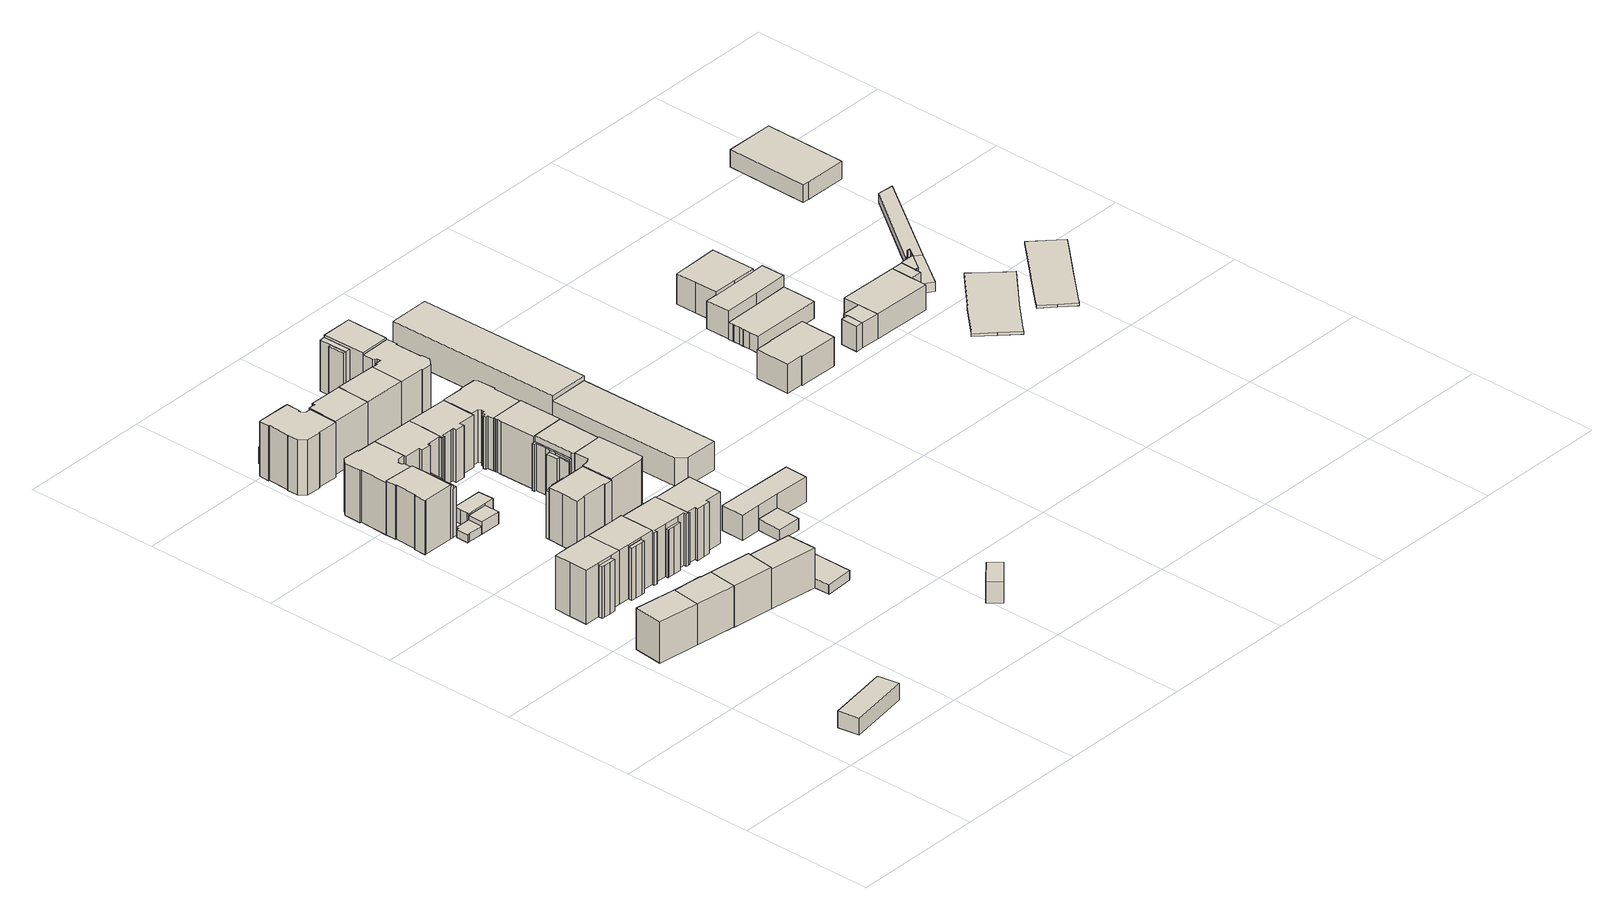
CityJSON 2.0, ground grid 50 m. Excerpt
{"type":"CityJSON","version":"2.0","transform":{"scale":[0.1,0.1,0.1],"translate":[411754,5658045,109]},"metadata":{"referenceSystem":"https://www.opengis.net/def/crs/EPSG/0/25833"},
"CityObjects":{
"building1":{"type":"Building","attributes":{"Dachtyp_tdc":"tdcFreeFormRoof","Gemeindeschluessel":14612000,"Dachneigung":18.75,"QualitaetDacherkennung":76,"Geometrietyp2DReferenz":"3000","measuredHeight":6.97,"function":"31001_2000","roofType":"5000"},"geometry":[{"type":"Solid","lod":"1","boundaries":[[[[0,1,2,3,4,5,6]],[[7,8,9,10,11,12,13]],[[6,8,7,0]],[[5,9,8,6]],[[4,10,9,5]],[[3,11,10,4]],[[2,12,11,3]],[[1,13,12,2]],[[0,7,13,1]]]]}]},
"building2":{"type":"Building","attributes":{"Dachtyp_tdc":"tdcGableRoof","Gemeindeschluessel":14612000,"Dachneigung":34.77,"QualitaetDacherkennung":62,"Geometrietyp2DReferenz":"3000","measuredHeight":17.57,"function":"31001_9998","roofType":"3100"},"geometry":[{"type":"Solid","lod":"1","boundaries":[[[[14,15,16,17]],[[18,19,20,21]],[[17,19,18,14]],[[16,20,19,17]],[[15,21,20,16]],[[14,18,21,15]]]]}]},
"building3":{"type":"Building","attributes":{"Gemeindeschluessel":14612000,"Geometrietyp2DReferenz":"3000","function":"31001_9998","roofType":"9999"},"children":["building3-1","building3-2"]},
"building3-1":{"type":"BuildingPart","attributes":{"Dachtyp_tdc":"tdcGableRoof","Dachneigung":32.14,"QualitaetDacherkennung":80,"Geometrietyp2DReferenz":"3000","measuredHeight":22.54,"roofType":"3100"},"parents":["building3"],"geometry":[{"type":"Solid","lod":"1","boundaries":[[[[22,23,24,25,26,27,28,29,30,31,32,33]],[[34,35,36,37,38,39,40,41,42,43,44,45]],[[33,35,34,22]],[[32,36,35,33]],[[31,37,36,32]],[[30,38,37,31]],[[29,39,38,30]],[[28,40,39,29]],[[27,41,40,28]],[[26,42,41,27]],[[25,43,42,26]],[[24,44,43,25]],[[23,45,44,24]],[[22,34,45,23]]]]}]},
"building3-2":{"type":"BuildingPart","attributes":{"Dachtyp_tdc":"tdcPolyFlatRoof","Dachneigung":23.23,"QualitaetDacherkennung":83,"Geometrietyp2DReferenz":"3000","measuredHeight":19.83,"roofType":"2100"},"parents":["building3"],"geometry":[{"type":"Solid","lod":"1","boundaries":[[[[46,47,48,49,50,51,52]],[[35,34,45,53,54,55,56]],[[52,34,35,46]],[[51,45,34,52]],[[50,53,45,51]],[[49,54,53,50]],[[48,55,54,49]],[[47,56,55,48]],[[46,35,56,47]]]]}]},
"building4":{"type":"Building","attributes":{"Dachtyp_tdc":"tdcFreeFormRoof","Gemeindeschluessel":14612000,"Dachneigung":32.15,"QualitaetDacherkennung":59,"Geometrietyp2DReferenz":"3000","measuredHeight":17.39,"function":"31001_9998","roofType":"5000"},"geometry":[{"type":"Solid","lod":"1","boundaries":[[[[57,58,59,60,61,62,63,64]],[[18,21,65,66,67,68,69,70]],[[64,21,18,57]],[[63,65,21,64]],[[62,66,65,63]],[[61,67,66,62]],[[60,68,67,61]],[[59,69,68,60]],[[58,70,69,59]],[[57,18,70,58]]]]}]},
"building5":{"type":"Building","attributes":{"Gemeindeschluessel":14612000,"Geometrietyp2DReferenz":"3000","function":"31001_9998","roofType":"9999"},"children":["building5-1","building5-2"]},
"building5-1":{"type":"BuildingPart","attributes":{"Dachtyp_tdc":"tdcPolyFlatRoof","Dachneigung":29.93,"QualitaetDacherkennung":80,"Geometrietyp2DReferenz":"3000","measuredHeight":20.04,"roofType":"2100"},"parents":["building5"],"geometry":[{"type":"Solid","lod":"1","boundaries":[[[[71,72,73,74,75,76]],[[77,78,79,80,81,82]],[[76,78,77,71]],[[75,79,78,76]],[[74,80,79,75]],[[73,81,80,74]],[[72,82,81,73]],[[71,77,82,72]]]]}]},
"building5-2":{"type":"BuildingPart","attributes":{"Dachtyp_tdc":"tdcGableRoof","Dachneigung":32.16,"QualitaetDacherkennung":82,"Geometrietyp2DReferenz":"3000","measuredHeight":22.58,"roofType":"3100"},"parents":["building5"],"geometry":[{"type":"Solid","lod":"1","boundaries":[[[[83,84,85,86,87,88,26,25,24,89,90]],[[77,91,92,93,94,95,96,97,98,99,78]],[[90,77,78,83]],[[89,91,77,90]],[[24,92,91,89]],[[25,93,92,24]],[[26,94,93,25]],[[88,95,94,26]],[[87,96,95,88]],[[86,97,96,87]],[[85,98,97,86]],[[84,99,98,85]],[[83,78,99,84]]]]}]},
"building6":{"type":"Building","attributes":{"Gemeindeschluessel":14612000,"Geometrietyp2DReferenz":"3000","function":"31001_9998","roofType":"9999"},"children":["building6-1","building6-2","building6-3"]},
"building6-1":{"type":"BuildingPart","attributes":{"Dachtyp_tdc":"tdcFreeFormRoof","Dachneigung":10.61,"QualitaetDacherkennung":37,"Geometrietyp2DReferenz":"3000","measuredHeight":19.38,"roofType":"5000"},"parents":["building6"],"geometry":[{"type":"Solid","lod":"1","boundaries":[[[[100,101,102,103,104,105,106,107,108,109,110,111,112,113,114]],[[115,116,117,118,119,120,121,122,123,124,125,126,127,128,129]],[[114,116,115,100]],[[113,117,116,114]],[[112,118,117,113]],[[111,119,118,112]],[[110,120,119,111]],[[109,121,120,110]],[[108,122,121,109]],[[107,123,122,108]],[[106,124,123,107]],[[105,125,124,106]],[[104,126,125,105]],[[103,127,126,104]],[[102,128,127,103]],[[101,129,128,102]],[[100,115,129,101]]]]}]},
"building6-2":{"type":"BuildingPart","attributes":{"Dachtyp_tdc":"tdcPolyFlatRoof","Dachneigung":0,"QualitaetDacherkennung":3,"Geometrietyp2DReferenz":"3000","measuredHeight":19.75,"roofType":"1000"},"parents":["building6"],"geometry":[{"type":"Solid","lod":"1","boundaries":[[[[130,131,132,133,134]],[[135,136,128,126,137]],[[134,136,135,130]],[[133,128,136,134]],[[132,126,128,133]],[[131,137,126,132]],[[130,135,137,131]]]]}]},
"building6-3":{"type":"BuildingPart","attributes":{"Dachtyp_tdc":"tdcPolyFlatRoof","Dachneigung":0,"QualitaetDacherkennung":77,"Geometrietyp2DReferenz":"3000","measuredHeight":20.46,"roofType":"1000"},"parents":["building6"],"geometry":[{"type":"Solid","lod":"1","boundaries":[[[[138,139,140,141,142,143,144,145,146,147,148]],[[135,137,149,150,151,152,153,154,155,156,157]],[[148,137,135,138]],[[147,149,137,148]],[[146,150,149,147]],[[145,151,150,146]],[[144,152,151,145]],[[143,153,152,144]],[[142,154,153,143]],[[141,155,154,142]],[[140,156,155,141]],[[139,157,156,140]],[[138,135,157,139]]]]}]},
"building7":{"type":"Building","attributes":{"Dachtyp_tdc":"tdcGableRoof","Gemeindeschluessel":14612000,"Dachneigung":32.83,"QualitaetDacherkennung":73,"Geometrietyp2DReferenz":"3000","measuredHeight":17.54,"function":"31001_9998","roofType":"3100"},"geometry":[{"type":"Solid","lod":"1","boundaries":[[[[59,58,158,159]],[[160,161,162,163]],[[159,161,160,59]],[[158,162,161,159]],[[58,163,162,158]],[[59,160,163,58]]]]}]},
"building8":{"type":"Building","attributes":{"Dachtyp_tdc":"tdcPolyFlatRoof","Gemeindeschluessel":14612000,"Dachneigung":0,"QualitaetDacherkennung":76,"Geometrietyp2DReferenz":"3000","measuredHeight":3,"function":"31001_9998","roofType":"1000"},"geometry":[{"type":"Solid","lod":"1","boundaries":[[[[164,165,166,167,168,169,170]],[[171,172,173,174,175,176,177]],[[170,172,171,164]],[[169,173,172,170]],[[168,174,173,169]],[[167,175,174,168]],[[166,176,175,167]],[[165,177,176,166]],[[164,171,177,165]]]]}]},
"building9":{"type":"Building","attributes":{"Dachtyp_tdc":"tdcFreeFormRoof","Gemeindeschluessel":14612000,"Dachneigung":10.46,"QualitaetDacherkennung":26,"Geometrietyp2DReferenz":"3000","measuredHeight":22.06,"function":"31001_9998","roofType":"5000"},"geometry":[{"type":"Solid","lod":"1","boundaries":[[[[178,179,180,181,182,183,184,185,186,187,188,189,190,191,192]],[[193,194,195,196,197,198,199,200,201,202,203,204,205,206,207]],[[192,194,193,178]],[[191,195,194,192]],[[190,196,195,191]],[[189,197,196,190]],[[188,198,197,189]],[[187,199,198,188]],[[186,200,199,187]],[[185,201,200,186]],[[184,202,201,185]],[[183,203,202,184]],[[182,204,203,183]],[[181,205,204,182]],[[180,206,205,181]],[[179,207,206,180]],[[178,193,207,179]]]]}]},
"building10":{"type":"Building","attributes":{"Dachtyp_tdc":"tdcPolyFlatRoof","Gemeindeschluessel":14612000,"Dachneigung":0,"QualitaetDacherkennung":61,"Geometrietyp2DReferenz":"3000","measuredHeight":4.59,"function":"31001_9998","roofType":"1000"},"geometry":[{"type":"Solid","lod":"1","boundaries":[[[[208,209,210,211]],[[176,175,212,213]],[[211,175,176,208]],[[210,212,175,211]],[[209,213,212,210]],[[208,176,213,209]]]]}]},
"building11":{"type":"Building","attributes":{"Gemeindeschluessel":14612000,"Geometrietyp2DReferenz":"3000","function":"31001_9998","roofType":"9999"},"children":["building11-1","building11-2"]},
"building11-1":{"type":"BuildingPart","attributes":{"Dachtyp_tdc":"tdcGableRoof","Dachneigung":31.26,"QualitaetDacherkennung":86,"Geometrietyp2DReferenz":"3000","measuredHeight":22.22,"roofType":"3100"},"parents":["building11"],"geometry":[{"type":"Solid","lod":"1","boundaries":[[[[214,215,216,217,218,219,220,221,222,223,224,225,226,227,228,229]],[[230,231,232,233,234,235,236,99,237,97,238,239,240,241,242,243]],[[229,231,230,214]],[[228,232,231,229]],[[227,233,232,228]],[[226,234,233,227]],[[225,235,234,226]],[[224,236,235,225]],[[223,99,236,224]],[[222,237,99,223]],[[221,97,237,222]],[[220,238,97,221]],[[219,239,238,220]],[[218,240,239,219]],[[217,241,240,218]],[[216,242,241,217]],[[215,243,242,216]],[[214,230,243,215]]]]}]},
"building11-2":{"type":"BuildingPart","attributes":{"Dachtyp_tdc":"tdcPolyFlatRoof","Dachneigung":27.86,"QualitaetDacherkennung":62,"Geometrietyp2DReferenz":"3000","measuredHeight":18.31,"roofType":"2100"},"parents":["building11"],"geometry":[{"type":"Solid","lod":"1","boundaries":[[[[244,245,246,247,248,249]],[[233,232,250,251,252,253]],[[249,232,233,244]],[[248,250,232,249]],[[247,251,250,248]],[[246,252,251,247]],[[245,253,252,246]],[[244,233,253,245]]]]}]},
"building12":{"type":"Building","attributes":{"Dachtyp_tdc":"tdcPolyFlatRoof","Gemeindeschluessel":14612000,"Dachneigung":0,"QualitaetDacherkennung":92,"Geometrietyp2DReferenz":"3000","measuredHeight":5.34,"function":"31001_9998","roofType":"1000"},"geometry":[{"type":"Solid","lod":"1","boundaries":[[[[254,255,256,257,258,259,260]],[[175,261,262,263,264,265,212]],[[260,261,175,254]],[[259,262,261,260]],[[258,263,262,259]],[[257,264,263,258]],[[256,265,264,257]],[[255,212,265,256]],[[254,175,212,255]]]]}]},
"building13":{"type":"Building","attributes":{"Dachtyp_tdc":"tdcFreeFormRoof","Gemeindeschluessel":14612000,"Dachneigung":34.23,"QualitaetDacherkennung":66,"Geometrietyp2DReferenz":"3000","measuredHeight":16.94,"function":"31001_9998","roofType":"5000"},"geometry":[{"type":"Solid","lod":"1","boundaries":[[[[266,267,268,269,270]],[[271,162,161,272,273]],[[270,162,271,266]],[[269,161,162,270]],[[268,272,161,269]],[[267,273,272,268]],[[266,271,273,267]]]]}]},
"building14":{"type":"Building","attributes":{"Dachtyp_tdc":"tdcFreeFormRoof","Gemeindeschluessel":14612000,"Dachneigung":10.12,"QualitaetDacherkennung":36,"Geometrietyp2DReferenz":"3000","measuredHeight":22.65,"function":"31001_9998","roofType":"5000"},"geometry":[{"type":"Solid","lod":"1","boundaries":[[[[274,275,276,277,278,279,280,281,282,283,284,285,286,287,288,289,290,291,292]],[[293,294,295,296,297,298,299,300,301,302,303,304,305,306,307,308,309,310,311]],[[292,294,293,274]],[[291,295,294,292]],[[290,296,295,291]],[[289,297,296,290]],[[288,298,297,289]],[[287,299,298,288]],[[286,300,299,287]],[[285,301,300,286]],[[284,302,301,285]],[[283,303,302,284]],[[282,304,303,283]],[[281,305,304,282]],[[280,306,305,281]],[[279,307,306,280]],[[278,308,307,279]],[[277,309,308,278]],[[276,310,309,277]],[[275,311,310,276]],[[274,293,311,275]]]]}]},
"building15":{"type":"Building","attributes":{"Gemeindeschluessel":14612000,"Geometrietyp2DReferenz":"3000","function":"31001_9998","roofType":"9999"},"children":["building15-1","building15-2"]},
"building15-1":{"type":"BuildingPart","attributes":{"Dachtyp_tdc":"tdcFreeFormRoof","Dachneigung":64.53,"QualitaetDacherkennung":33,"Geometrietyp2DReferenz":"3000","measuredHeight":19.11,"roofType":"5000"},"parents":["building15"],"geometry":[{"type":"Solid","lod":"1","boundaries":[[[[312,313,314,315,316,317]],[[318,319,320,321,322,323]],[[317,319,318,312]],[[316,320,319,317]],[[315,321,320,316]],[[314,322,321,315]],[[313,323,322,314]],[[312,318,323,313]]]]}]},
"building15-2":{"type":"BuildingPart","attributes":{"Dachtyp_tdc":"tdcGableRoof","Dachneigung":39.49,"QualitaetDacherkennung":74,"Geometrietyp2DReferenz":"3000","measuredHeight":22.4,"roofType":"3100"},"parents":["building15"],"geometry":[{"type":"Solid","lod":"1","boundaries":[[[[324,325,326,327,328,329,330,331,332,333,334,335]],[[336,337,338,339,340,341,318,323,342,343,344,345]],[[335,337,336,324]],[[334,338,337,335]],[[333,339,338,334]],[[332,340,339,333]],[[331,341,340,332]],[[330,318,341,331]],[[329,323,318,330]],[[328,342,323,329]],[[327,343,342,328]],[[326,344,343,327]],[[325,345,344,326]],[[324,336,345,325]]]]}]},
"building16":{"type":"Building","attributes":{"Dachtyp_tdc":"tdcGableRoof","Gemeindeschluessel":14612000,"Dachneigung":33.41,"QualitaetDacherkennung":82,"Geometrietyp2DReferenz":"3000","measuredHeight":22.37,"function":"31001_9998","roofType":"3100"},"geometry":[{"type":"Solid","lod":"1","boundaries":[[[[346,347,348,349,350,351,352,353,354,355,356,357,358,359,360]],[[361,362,363,364,365,366,367,368,199,369,198,370,371,372,373]],[[360,362,361,346]],[[359,363,362,360]],[[358,364,363,359]],[[357,365,364,358]],[[356,366,365,357]],[[355,367,366,356]],[[354,368,367,355]],[[353,199,368,354]],[[352,369,199,353]],[[351,198,369,352]],[[350,370,198,351]],[[349,371,370,350]],[[348,372,371,349]],[[347,373,372,348]],[[346,361,373,347]]]]}]},
"building17":{"type":"Building","attributes":{"Dachtyp_tdc":"tdcGableRoof","Gemeindeschluessel":14612000,"Dachneigung":67.7,"QualitaetDacherkennung":5,"Geometrietyp2DReferenz":"3000","measuredHeight":11.22,"function":"31001_9998","roofType":"3100"},"geometry":[{"type":"Solid","lod":"1","boundaries":[[[[374,375,376,377]],[[378,379,380,381]],[[377,379,378,374]],[[376,380,379,377]],[[375,381,380,376]],[[374,378,381,375]]]]}]},
"building18":{"type":"Building","attributes":{"Dachtyp_tdc":"tdcFreeFormRoof","Gemeindeschluessel":14612000,"Dachneigung":31.56,"QualitaetDacherkennung":85,"Geometrietyp2DReferenz":"3000","measuredHeight":22,"function":"31001_9998","roofType":"5000"},"geometry":[{"type":"Solid","lod":"1","boundaries":[[[[382,383,384,385,386,387,388,389,390,391,392,393,394]],[[395,396,397,398,399,400,401,402,403,404,405,406,407]],[[394,396,395,382]],[[393,397,396,394]],[[392,398,397,393]],[[391,399,398,392]],[[390,400,399,391]],[[389,401,400,390]],[[388,402,401,389]],[[387,403,402,388]],[[386,404,403,387]],[[385,405,404,386]],[[384,406,405,385]],[[383,407,406,384]],[[382,395,407,383]]]]}]},
"building19":{"type":"Building","attributes":{"Dachtyp_tdc":"tdcFreeFormRoof","Gemeindeschluessel":14612000,"Dachneigung":32.52,"QualitaetDacherkennung":90,"Geometrietyp2DReferenz":"3000","measuredHeight":22.21,"function":"31001_9998","roofType":"5000"},"geometry":[{"type":"Solid","lod":"1","boundaries":[[[[408,409,410,411,412,413,414]],[[415,416,417,418,419,420,421]],[[414,416,415,408]],[[413,417,416,414]],[[412,418,417,413]],[[411,419,418,412]],[[410,420,419,411]],[[409,421,420,410]],[[408,415,421,409]]]]}]},
"building20":{"type":"Building","attributes":{"Dachtyp_tdc":"tdcFreeFormRoof","Gemeindeschluessel":14612000,"Dachneigung":13.52,"QualitaetDacherkennung":62,"Geometrietyp2DReferenz":"3000","measuredHeight":4.26,"function":"31001_9998","roofType":"5000"},"geometry":[{"type":"Solid","lod":"1","boundaries":[[[[422,423,424,425,426,427,428,429,430]],[[273,431,432,433,434,435,436,437,271]],[[430,431,273,422]],[[429,432,431,430]],[[428,433,432,429]],[[427,434,433,428]],[[426,435,434,427]],[[425,436,435,426]],[[424,437,436,425]],[[423,271,437,424]],[[422,273,271,423]]]]}]},
"building21":{"type":"Building","attributes":{"Dachtyp_tdc":"tdcGableRoof","Gemeindeschluessel":14612000,"Dachneigung":12.19,"QualitaetDacherkennung":62,"Geometrietyp2DReferenz":"3000","measuredHeight":8.26,"function":"31001_2000","roofType":"3100"},"geometry":[{"type":"Solid","lod":"1","boundaries":[[[[438,439,440,441]],[[442,443,444,445]],[[441,443,442,438]],[[440,444,443,441]],[[439,445,444,440]],[[438,442,445,439]]]]}]},
"building22":{"type":"Building","attributes":{"Dachtyp_tdc":"tdcFreeFormRoof","Gemeindeschluessel":14612000,"Dachneigung":10.38,"QualitaetDacherkennung":33,"Geometrietyp2DReferenz":"3000","measuredHeight":21.87,"function":"31001_9998","roofType":"5000"},"geometry":[{"type":"Solid","lod":"1","boundaries":[[[[446,447,448,449,450,451,452,453]],[[454,455,456,457,458,459,460,461]],[[453,455,454,446]],[[452,456,455,453]],[[451,457,456,452]],[[450,458,457,451]],[[449,459,458,450]],[[448,460,459,449]],[[447,461,460,448]],[[446,454,461,447]]]]}]},
"building23":{"type":"Building","attributes":{"Dachtyp_tdc":"tdcGableRoof","Gemeindeschluessel":14612000,"Dachneigung":33.47,"QualitaetDacherkennung":85,"Geometrietyp2DReferenz":"3000","measuredHeight":22.39,"function":"31001_9998","roofType":"3100"},"geometry":[{"type":"Solid","lod":"1","boundaries":[[[[462,463,464,465,466,350,349,348,347,467,468,469,470,471,472]],[[473,474,475,476,477,478,479,480,481,482,483,484,485,486,487]],[[472,474,473,462]],[[471,475,474,472]],[[470,476,475,471]],[[469,477,476,470]],[[468,478,477,469]],[[467,479,478,468]],[[347,480,479,467]],[[348,481,480,347]],[[349,482,481,348]],[[350,483,482,349]],[[466,484,483,350]],[[465,485,484,466]],[[464,486,485,465]],[[463,487,486,464]],[[462,473,487,463]]]]}]},
"building24":{"type":"Building","attributes":{"Gemeindeschluessel":14612000,"Geometrietyp2DReferenz":"3000","function":"31001_9998","roofType":"9999"},"children":["building24-1","building24-2","building24-3"]},
"building24-1":{"type":"BuildingPart","attributes":{"Dachtyp_tdc":"tdcPolyFlatRoof","Dachneigung":7.18,"QualitaetDacherkennung":59,"Geometrietyp2DReferenz":"3000","measuredHeight":3.32,"roofType":"2100"},"parents":["building24"],"geometry":[{"type":"Solid","lod":"1","boundaries":[[[[488,489,490,491,492,493]],[[494,495,496,497,498,499]],[[493,495,494,488]],[[492,496,495,493]],[[491,497,496,492]],[[490,498,497,491]],[[489,499,498,490]],[[488,494,499,489]]]]}]},
"building24-2":{"type":"BuildingPart","attributes":{"Dachtyp_tdc":"tdcGableRoof","Dachneigung":68.99,"QualitaetDacherkennung":9,"Geometrietyp2DReferenz":"3000","measuredHeight":11.35,"roofType":"3100"},"parents":["building24"],"geometry":[{"type":"Solid","lod":"1","boundaries":[[[[500,501,502,503]],[[495,504,505,496]],[[503,504,495,500]],[[502,505,504,503]],[[501,496,505,502]],[[500,495,496,501]]]]}]},
"building24-3":{"type":"BuildingPart","attributes":{"Dachtyp_tdc":"tdcGableRoof","Dachneigung":68.91,"QualitaetDacherkennung":7,"Geometrietyp2DReferenz":"3000","measuredHeight":11.1,"roofType":"3100"},"parents":["building24"],"geometry":[{"type":"Solid","lod":"1","boundaries":[[[[506,507,508,509]],[[498,510,511,499]],[[509,510,498,506]],[[508,511,510,509]],[[507,499,511,508]],[[506,498,499,507]]]]}]},
"building25":{"type":"Building","attributes":{"Gemeindeschluessel":14612000,"Geometrietyp2DReferenz":"3000","function":"31001_9998","roofType":"9999"},"children":["building25-1","building25-2","building25-3"]},
"building25-1":{"type":"BuildingPart","attributes":{"Dachtyp_tdc":"tdcFreeFormRoof","Dachneigung":43.32,"QualitaetDacherkennung":51,"Geometrietyp2DReferenz":"3000","measuredHeight":19.13,"roofType":"5000"},"parents":["building25"],"geometry":[{"type":"Solid","lod":"1","boundaries":[[[[512,513,514,515,516,517,518,519]],[[520,521,522,523,524,525,526,527]],[[519,521,520,512]],[[518,522,521,519]],[[517,523,522,518]],[[516,524,523,517]],[[515,525,524,516]],[[514,526,525,515]],[[513,527,526,514]],[[512,520,527,513]]]]}]},
"building25-2":{"type":"BuildingPart","attributes":{"Dachtyp_tdc":"tdcGableRoof","Dachneigung":20.38,"QualitaetDacherkennung":28,"Geometrietyp2DReferenz":"3000","measuredHeight":19.66,"roofType":"3100"},"parents":["building25"],"geometry":[{"type":"Solid","lod":"1","boundaries":[[[[528,529,530,531,532,533,534,535,536,537,538]],[[539,520,540,541,542,543,544,545,546,547,522]],[[538,520,539,528]],[[537,540,520,538]],[[536,541,540,537]],[[535,542,541,536]],[[534,543,542,535]],[[533,544,543,534]],[[532,545,544,533]],[[531,546,545,532]],[[530,547,546,531]],[[529,522,547,530]],[[528,539,522,529]]]]}]},
"building25-3":{"type":"BuildingPart","attributes":{"Dachtyp_tdc":"tdcGableRoof","Dachneigung":30.79,"QualitaetDacherkennung":89,"Geometrietyp2DReferenz":"3000","measuredHeight":21.93,"roofType":"3100"},"parents":["building25"],"geometry":[{"type":"Solid","lod":"1","boundaries":[[[[548,549,550,551,552]],[[553,554,547,545,555]],[[552,554,553,548]],[[551,547,554,552]],[[550,545,547,551]],[[549,555,545,550]],[[548,553,555,549]]]]}]},
"building26":{"type":"Building","attributes":{"Dachtyp_tdc":"tdcGableRoof","Gemeindeschluessel":14612000,"Dachneigung":33.07,"QualitaetDacherkennung":90,"Geometrietyp2DReferenz":"3000","measuredHeight":22.11,"function":"31001_9998","roofType":"3100"},"geometry":[{"type":"Solid","lod":"1","boundaries":[[[[556,557,558,559]],[[560,561,562,563]],[[559,561,560,556]],[[558,562,561,559]],[[557,563,562,558]],[[556,560,563,557]]]]}]},
"building27":{"type":"Building","attributes":{"Dachtyp_tdc":"tdcFreeFormRoof","Gemeindeschluessel":14612000,"Dachneigung":31.48,"QualitaetDacherkennung":86,"Geometrietyp2DReferenz":"3000","measuredHeight":22.16,"function":"31001_9998","roofType":"5000"},"geometry":[{"type":"Solid","lod":"1","boundaries":[[[[564,565,566,567,568,569,570,571]],[[572,573,574,575,576,577,578,579]],[[571,573,572,564]],[[570,574,573,571]],[[569,575,574,570]],[[568,576,575,569]],[[567,577,576,568]],[[566,578,577,567]],[[565,579,578,566]],[[564,572,579,565]]]]}]},
"building28":{"type":"Building","attributes":{"Dachtyp_tdc":"tdcGableRoof","Gemeindeschluessel":14612000,"Dachneigung":10.02,"QualitaetDacherkennung":84,"Geometrietyp2DReferenz":"3000","measuredHeight":4.72,"function":"31001_9998","roofType":"3100"},"geometry":[{"type":"Solid","lod":"1","boundaries":[[[[580,581,582,583]],[[584,585,586,587]],[[583,585,584,580]],[[582,586,585,583]],[[581,587,586,582]],[[580,584,587,581]]]]}]},
"building29":{"type":"Building","attributes":{"Dachtyp_tdc":"tdcFreeFormRoof","Gemeindeschluessel":14612000,"Dachneigung":23.71,"QualitaetDacherkennung":41,"Geometrietyp2DReferenz":"3000","measuredHeight":22.07,"function":"31001_9998","roofType":"5000"},"geometry":[{"type":"Solid","lod":"1","boundaries":[[[[588,589,590,591,592,593,594,595,596,597,598,599,600,601,602,603,604,605]],[[606,607,608,609,610,611,612,613,614,615,616,617,618,619,620,621,622,623]],[[605,607,606,588]],[[604,608,607,605]],[[603,609,608,604]],[[602,610,609,603]],[[601,611,610,602]],[[600,612,611,601]],[[599,613,612,600]],[[598,614,613,599]],[[597,615,614,598]],[[596,616,615,597]],[[595,617,616,596]],[[594,618,617,595]],[[593,619,618,594]],[[592,620,619,593]],[[591,621,620,592]],[[590,622,621,591]],[[589,623,622,590]],[[588,606,623,589]]]]}]},
"building30":{"type":"Building","attributes":{"Dachtyp_tdc":"tdcFreeFormRoof","Gemeindeschluessel":14612000,"Dachneigung":15.99,"QualitaetDacherkennung":91,"Geometrietyp2DReferenz":"3000","measuredHeight":10.1,"function":"31001_9998","roofType":"5000"},"geometry":[{"type":"Solid","lod":"1","boundaries":[[[[624,625,626,627,628,629]],[[630,586,585,631,632,633]],[[629,586,630,624]],[[628,585,586,629]],[[627,631,585,628]],[[626,632,631,627]],[[625,633,632,626]],[[624,630,633,625]]]]}]},
"building31":{"type":"Building","attributes":{"Dachtyp_tdc":"tdcFreeFormRoof","Gemeindeschluessel":14612000,"Dachneigung":10.82,"QualitaetDacherkennung":32,"Geometrietyp2DReferenz":"3000","measuredHeight":21.35,"function":"31001_9998","roofType":"5000"},"geometry":[{"type":"Solid","lod":"1","boundaries":[[[[634,635,636,637,638,639,640,641,642,643,644,645,646,647,648,649,650,651,652]],[[653,654,655,656,657,658,659,660,661,662,663,664,665,666,667,668,669,670,671]],[[652,654,653,634]],[[651,655,654,652]],[[650,656,655,651]],[[649,657,656,650]],[[648,658,657,649]],[[647,659,658,648]],[[646,660,659,647]],[[645,661,660,646]],[[644,662,661,645]],[[643,663,662,644]],[[642,664,663,643]],[[641,665,664,642]],[[640,666,665,641]],[[639,667,666,640]],[[638,668,667,639]],[[637,669,668,638]],[[636,670,669,637]],[[635,671,670,636]],[[634,653,671,635]]]]}]},
"building32":{"type":"Building","attributes":{"Gemeindeschluessel":14612000,"Geometrietyp2DReferenz":"3000","function":"31001_9998","roofType":"9999"},"children":["building32-1","building32-2","building32-3"]},
"building32-1":{"type":"BuildingPart","attributes":{"Dachtyp_tdc":"tdcPolyFlatRoof","Dachneigung":0,"QualitaetDacherkennung":54,"Geometrietyp2DReferenz":"3000","measuredHeight":19.27,"roofType":"1000"},"parents":["building32"],"geometry":[{"type":"Solid","lod":"1","boundaries":[[[[672,673,674,675]],[[676,677,678,679]],[[675,677,676,672]],[[674,678,677,675]],[[673,679,678,674]],[[672,676,679,673]]]]}]},
"building32-2":{"type":"BuildingPart","attributes":{"Dachtyp_tdc":"tdcFreeFormRoof","Dachneigung":61.09,"QualitaetDacherkennung":36,"Geometrietyp2DReferenz":"3000","measuredHeight":20.23,"roofType":"5000"},"parents":["building32"],"geometry":[{"type":"Solid","lod":"1","boundaries":[[[[680,681,682,683,684,685]],[[686,678,677,687,688,689]],[[685,678,686,680]],[[684,677,678,685]],[[683,687,677,684]],[[682,688,687,683]],[[681,689,688,682]],[[680,686,689,681]]]]}]},
"building32-3":{"type":"BuildingPart","attributes":{"Dachtyp_tdc":"tdcGableRoof","Dachneigung":31.8,"QualitaetDacherkennung":81,"Geometrietyp2DReferenz":"3000","measuredHeight":22.08,"roofType":"3100"},"parents":["building32"],"geometry":[{"type":"Solid","lod":"1","boundaries":[[[[690,691,692,693]],[[694,695,696,689]],[[693,695,694,690]],[[692,696,695,693]],[[691,689,696,692]],[[690,694,689,691]]]]}]},
"building33":{"type":"Building","attributes":{"Dachtyp_tdc":"tdcFreeFormRoof","Gemeindeschluessel":14612000,"Dachneigung":26.09,"QualitaetDacherkennung":91,"Geometrietyp2DReferenz":"3000","measuredHeight":12.61,"function":"31001_2000","roofType":"5000"},"geometry":[{"type":"Solid","lod":"1","boundaries":[[[[697,698,699,700,701]],[[702,703,704,705,706]],[[701,703,702,697]],[[700,704,703,701]],[[699,705,704,700]],[[698,706,705,699]],[[697,702,706,698]]]]}]},
"building34":{"type":"Building","attributes":{"Dachtyp_tdc":"tdcPolyFlatRoof","Gemeindeschluessel":14612000,"Dachneigung":0,"QualitaetDacherkennung":37,"Geometrietyp2DReferenz":"3000","measuredHeight":12.5,"function":"31001_2000","roofType":"1000"},"geometry":[{"type":"Solid","lod":"1","boundaries":[[[[707,708,709,710]],[[702,706,711,712]],[[710,706,702,707]],[[709,711,706,710]],[[708,712,711,709]],[[707,702,712,708]]]]}]},
"building35":{"type":"Building","attributes":{"Dachtyp_tdc":"tdcFreeFormRoof","Gemeindeschluessel":14612000,"Dachneigung":26.01,"QualitaetDacherkennung":95,"Geometrietyp2DReferenz":"3000","measuredHeight":12.33,"function":"31001_2000","roofType":"5000"},"geometry":[{"type":"Solid","lod":"1","boundaries":[[[[713,714,715,716,717,718,719,720]],[[721,722,723,724,725,726,727,728]],[[720,722,721,713]],[[719,723,722,720]],[[718,724,723,719]],[[717,725,724,718]],[[716,726,725,717]],[[715,727,726,716]],[[714,728,727,715]],[[713,721,728,714]]]]}]},
"building36":{"type":"Building","attributes":{"Gemeindeschluessel":14612000,"Dachneigung":72.01,"Dachorientierung":-90.38,"MittlereTraufHoehe":118.98,"QualitaetDacherkennung":93,"ObjektHoehe":7.37,"BodenHoehe":112.81,"Geometrietyp2DReferenz":"3000","AbsoluteHoehe":120.18,"Dachflaeche":354.89,"measuredHeight":7.37,"function":"31001_2000","roofType":"3100","storeysAboveGround":2},"geometry":[{"type":"Solid","lod":"1","boundaries":[[[[729,730,731,732,733,734,735,736,737,738,739,740,741]],[[742,743,744,745,746,747,748,749,750,751,752,753,754]],[[741,743,742,729]],[[740,744,743,741]],[[739,745,744,740]],[[738,746,745,739]],[[737,747,746,738]],[[736,748,747,737]],[[735,749,748,736]],[[734,750,749,735]],[[733,751,750,734]],[[732,752,751,733]],[[731,753,752,732]],[[730,754,753,731]],[[729,742,754,730]]]]}]},
"building37":{"type":"Building","attributes":{"Gemeindeschluessel":14612000,"Dachneigung":65.64,"Dachorientierung":0,"MittlereTraufHoehe":123.5,"QualitaetDacherkennung":60,"ObjektHoehe":13.56,"BodenHoehe":112.98,"Geometrietyp2DReferenz":"3000","AbsoluteHoehe":126.53,"Dachflaeche":324.63,"measuredHeight":13.56,"function":"31001_2000","roofType":"3100","storeysAboveGround":5},"children":["building37-1"],"geometry":[{"type":"Solid","lod":"1","boundaries":[[[[755,756,757,758,759,760,761]],[[762,763,764,765,766,767,768]],[[761,763,762,755]],[[760,764,763,761]],[[759,765,764,760]],[[758,766,765,759]],[[757,767,766,758]],[[756,768,767,757]],[[755,762,768,756]]]]}]},
"building37-1":{"type":"BuildingPart","attributes":{"Dachneigung":64.56,"Dachorientierung":0,"MittlereTraufHoehe":122.78,"QualitaetDacherkennung":53,"BodenHoehe":112.98,"ObjektTeilHoehe":13.68,"Geometrietyp2DReferenz":"3000","AbsoluteHoehe":126.66,"Dachflaeche":269.2,"measuredHeight":13.68,"roofType":"3100","storeysAboveGround":5},"parents":["building37"],"geometry":[{"type":"Solid","lod":"1","boundaries":[[[[769,770,771,772,773,774,775,776]],[[777,778,767,779,765,780,781,782]],[[776,777,782,769]],[[775,778,777,776]],[[774,767,778,775]],[[773,779,767,774]],[[772,765,779,773]],[[771,780,765,772]],[[770,781,780,771]],[[769,782,781,770]]]]}]},
"building38":{"type":"Building","attributes":{"Gemeindeschluessel":14612000,"Geometrietyp2DReferenz":"3000","function":"31001_2000","roofType":"9999"},"children":["building38-1","building38-2","building38-3","building38-4","building38-5","building38-6"]},
"building38-1":{"type":"BuildingPart","attributes":{"Dachtyp_tdc":"tdcPolyFlatRoof","Dachneigung":5.35,"QualitaetDacherkennung":78,"Geometrietyp2DReferenz":"3000","measuredHeight":9.71,"roofType":"2100"},"parents":["building38"],"geometry":[{"type":"Solid","lod":"1","boundaries":[[[[783,784,785,786]],[[787,788,789,790]],[[786,788,787,783]],[[785,789,788,786]],[[784,790,789,785]],[[783,787,790,784]]]]}]},
"building38-2":{"type":"BuildingPart","attributes":{"Dachtyp_tdc":"tdcPolyFlatRoof","Dachneigung":0,"QualitaetDacherkennung":88,"Geometrietyp2DReferenz":"3000","measuredHeight":9.53,"roofType":"1000"},"parents":["building38"],"geometry":[{"type":"Solid","lod":"1","boundaries":[[[[791,792,793,794,795]],[[796,797,798,799,800]],[[795,797,796,791]],[[794,798,797,795]],[[793,799,798,794]],[[792,800,799,793]],[[791,796,800,792]]]]}]},
"building38-3":{"type":"BuildingPart","attributes":{"Dachtyp_tdc":"tdcFreeFormRoof","Dachneigung":16.05,"QualitaetDacherkennung":38,"Geometrietyp2DReferenz":"3000","measuredHeight":10.16,"roofType":"5000"},"parents":["building38"],"geometry":[{"type":"Solid","lod":"1","boundaries":[[[[801,802,803,804,805,806,807,808,809]],[[810,811,812,813,800,799,814,815,816]],[[809,811,810,801]],[[808,812,811,809]],[[807,813,812,808]],[[806,800,813,807]],[[805,799,800,806]],[[804,814,799,805]],[[803,815,814,804]],[[802,816,815,803]],[[801,810,816,802]]]]}]},
"building38-4":{"type":"BuildingPart","attributes":{"Dachtyp_tdc":"tdcPolyFlatRoof","Dachneigung":0,"QualitaetDacherkennung":88,"Geometrietyp2DReferenz":"3000","measuredHeight":9.5,"roofType":"1000"},"parents":["building38"],"geometry":[{"type":"Solid","lod":"1","boundaries":[[[[817,818,819,820,821]],[[822,789,788,823,824]],[[821,789,822,817]],[[820,788,789,821]],[[819,823,788,820]],[[818,824,823,819]],[[817,822,824,818]]]]}]},
"building38-5":{"type":"BuildingPart","attributes":{"Dachtyp_tdc":"tdcPolyFlatRoof","Dachneigung":0,"QualitaetDacherkennung":88,"Geometrietyp2DReferenz":"3000","measuredHeight":9.55,"roofType":"1000"},"parents":["building38"],"geometry":[{"type":"Solid","lod":"1","boundaries":[[[[825,795,794,826,818,817]],[[827,822,824,828,798,797]],[[817,822,827,825]],[[818,824,822,817]],[[826,828,824,818]],[[794,798,828,826]],[[795,797,798,794]],[[825,827,797,795]]]]}]},
"building38-6":{"type":"BuildingPart","attributes":{"Dachtyp_tdc":"tdcPolyFlatRoof","Dachneigung":0,"QualitaetDacherkennung":86,"Geometrietyp2DReferenz":"3000","measuredHeight":3.62,"roofType":"1000"},"parents":["building38"],"geometry":[{"type":"Solid","lod":"1","boundaries":[[[[829,830,831,832,833,834,835,836]],[[837,812,811,810,838,839,840,841]],[[836,812,837,829]],[[835,811,812,836]],[[834,810,811,835]],[[833,838,810,834]],[[832,839,838,833]],[[831,840,839,832]],[[830,841,840,831]],[[829,837,841,830]]]]}]},
"building39":{"type":"Building","attributes":{"Stand_DGM":"2016","Stand_Basis-DLM":"2021","Gemeindeschluessel":"14612000","ObjektHoehe":1,"Stand_Laserscan":"2016","BodenHoehe":118.13,"Stand_3D-Stadtmodell":"2023","Geometrietyp2DReferenz":2000,"AbsoluteHoehe":119.13,"measuredHeight":1,"function":"53001_1800","roofType":"9999"},"geometry":[{"type":"Solid","lod":"1","boundaries":[[[[842,843,844,845,846,847,848,849,850,851,852,853,854,855]],[[856,857,858,859,860,861,862,863,864,865,866,867,868,869]],[[855,857,856,842]],[[854,858,857,855]],[[853,859,858,854]],[[852,860,859,853]],[[851,861,860,852]],[[850,862,861,851]],[[849,863,862,850]],[[848,864,863,849]],[[847,865,864,848]],[[846,866,865,847]],[[845,867,866,846]],[[844,868,867,845]],[[843,869,868,844]],[[842,856,869,843]]]]}]},
"building40":{"type":"Building","attributes":{"Stand_DGM":"2016","Stand_Basis-DLM":"2021","Gemeindeschluessel":"14612000","ObjektHoehe":1,"Stand_Laserscan":"2016","BodenHoehe":117.33,"Stand_3D-Stadtmodell":"2023","Geometrietyp2DReferenz":2000,"AbsoluteHoehe":118.33,"measuredHeight":1,"function":"53001_1800","roofType":"9999"},"geometry":[{"type":"Solid","lod":"1","boundaries":[[[[870,871,872,873,874,875,876,877,878,879,880,881,882,883]],[[884,885,886,887,888,889,890,891,892,893,894,895,896,897]],[[883,885,884,870]],[[882,886,885,883]],[[881,887,886,882]],[[880,888,887,881]],[[879,889,888,880]],[[878,890,889,879]],[[877,891,890,878]],[[876,892,891,877]],[[875,893,892,876]],[[874,894,893,875]],[[873,895,894,874]],[[872,896,895,873]],[[871,897,896,872]],[[870,884,897,871]]]]}]},
"building41":{"type":"Building","attributes":{"Dachtyp_tdc":"tdcPolyFlatRoof","Gemeindeschluessel":14612000,"Dachneigung":0,"QualitaetDacherkennung":89,"Geometrietyp2DReferenz":"3000","measuredHeight":3.49,"function":"31001_2000","roofType":"1000"},"geometry":[{"type":"Solid","lod":"1","boundaries":[[[[898,899,900,901]],[[902,841,840,903]],[[901,841,902,898]],[[900,840,841,901]],[[899,903,840,900]],[[898,902,903,899]]]]}]},
"building42":{"type":"Building","attributes":{"Dachtyp_tdc":"tdcPolyFlatRoof","Gemeindeschluessel":14612000,"Dachneigung":0,"QualitaetDacherkennung":43,"Geometrietyp2DReferenz":"3000","measuredHeight":6.57,"function":"31001_2000","roofType":"1000"},"geometry":[{"type":"Solid","lod":"1","boundaries":[[[[904,905,906,907,908,909]],[[910,911,912,913,914,915]],[[909,911,910,904]],[[908,912,911,909]],[[907,913,912,908]],[[906,914,913,907]],[[905,915,914,906]],[[904,910,915,905]]]]}]}
},
"vertices":[
[40,88,158],[40,86,158],[52,9,158],[288,46,158],[275,123,158],[273,123,158],[273,125,158],[40,88,95],[273,125,95],[273,123,95],[275,123,95],[288,46,95],[52,9,95],[40,86,95],
[177,798,190],[190,905,190],[32,927,190],[20,818,190],[177,798,34],[20,818,34],[32,927,34],[190,905,34],
[153,1138,239],[153,1137,239],[191,1137,239],[191,1205,239],[192,1268,239],[131,1269,239],[105,1270,239],[37,1271,239],[36,1208,239],[35,1141,239],[94,1140,239],[94,1139,239],[153,1138,35],[94,1139,35],[94,1140,35],[35,1141,35],[36,1208,35],[37,1271,35],[105,1270,35],[131,1269,35],[192,1268,35],[191,1205,35],[191,1137,35],[153,1137,35],
[94,1139,230],[94,1124,230],[105,1123,230],[130,1123,230],[153,1123,230],[153,1137,230],[153,1138,230],[153,1123,35],[130,1123,35],[105,1123,35],[94,1124,35],
[177,798,189],[333,779,189],[345,887,189],[302,892,189],[303,894,189],[245,901,189],[245,899,189],[190,905,189],[245,899,34],[245,901,34],[303,894,34],[302,892,34],[345,887,34],[333,779,34],
[234,1136,231],[234,1122,231],[256,1122,231],[284,1121,231],[293,1121,231],[293,1135,231],[234,1136,34],[293,1135,34],[293,1121,34],[284,1121,34],[256,1122,34],[234,1122,34],
[293,1135,239],[347,1134,239],[347,1202,239],[348,1265,239],[287,1266,239],[257,1266,239],[234,1137,239],[234,1136,239],[234,1137,34],[191,1137,34],[191,1205,34],[192,1268,34],[257,1266,34],[287,1266,34],[348,1265,34],[347,1202,34],[347,1134,34],
[162,1888,216],[163,1902,216],[141,1903,216],[141,1889,216],[142,1791,216],[156,1791,216],[156,1797,216],[156,1802,216],[148,1802,216],[149,1815,216],[149,1836,216],[149,1844,216],[149,1848,216],[158,1848,216],[162,1853,216],[162,1888,31],[162,1853,31],[158,1848,31],[149,1848,31],[149,1844,31],[149,1836,31],[149,1815,31],[148,1802,31],[156,1802,31],[156,1797,31],[156,1791,31],[142,1791,31],[141,1889,31],[141,1903,31],[163,1902,31],
[132,1932,229],[130,1791,229],[142,1791,229],[141,1903,229],[141,1932,229],[132,1932,31],[141,1932,31],[130,1791,31],
[132,1932,236],[132,1956,236],[16,1961,236],[13,1961,236],[12,1921,236],[15,1921,236],[13,1837,236],[8,1837,236],[7,1792,236],[12,1793,236],[130,1791,236],[12,1793,31],[7,1792,31],[8,1837,31],[13,1837,31],[15,1921,31],[12,1921,31],[13,1961,31],[16,1961,31],[132,1956,31],
[490,759,189],[503,867,189],[345,887,32],[503,867,32],[490,759,32],[333,779,32],
[147,1736,62],[158,1736,62],[213,1735,62],[214,1790,62],[156,1791,62],[156,1782,62],[148,1782,62],[147,1736,32],[148,1782,32],[156,1782,32],[156,1791,32],[214,1790,32],[213,1735,32],[158,1736,32],
[15,2072,226],[20,2072,226],[16,1961,226],[132,1956,226],[136,1956,226],[137,1995,226],[129,1995,226],[129,2011,226],[143,2024,226],[171,2024,226],[171,2147,226],[97,2149,226],[98,2154,226],[35,2156,226],[16,2135,226],[15,2072,28],[16,2135,28],[35,2156,28],[98,2154,28],[97,2149,28],[171,2147,28],[171,2024,28],[143,2024,28],[129,2011,28],[129,1995,28],[137,1995,28],[136,1956,28],[132,1956,28],[16,1961,28],[20,2072,28],
[213,1735,78],[293,1733,78],[294,1790,78],[214,1790,78],[294,1790,32],[293,1733,32],
[495,1121,233],[505,1121,233],[505,1124,233],[506,1197,233],[506,1261,233],[441,1262,233],[418,1263,233],[348,1265,233],[347,1201,233],[347,1134,233],[347,1126,233],[359,1125,233],[359,1134,233],[409,1133,233],[467,1131,233],[495,1131,233],[495,1121,34],[495,1131,34],[467,1131,34],[409,1133,34],[359,1134,34],[359,1125,34],[347,1126,34],[347,1201,34],[418,1263,34],[441,1262,34],[506,1261,34],[506,1197,34],[505,1124,34],[505,1121,34],
[409,1133,215],[409,1122,215],[415,1122,215],[438,1122,215],[467,1121,215],[467,1131,215],[467,1121,34],[438,1122,34],[415,1122,34],[409,1122,34],
[214,1790,85],[294,1790,85],[331,1789,85],[329,1848,85],[215,1850,85],[214,1823,85],[214,1796,85],[214,1796,32],[214,1823,32],[215,1850,32],[329,1848,32],[331,1789,32],
[673,736,182],[673,758,182],[672,847,182],[503,867,182],[490,759,182],[673,736,32],[672,847,32],[673,758,32],
[22,2382,221],[23,2342,221],[45,2318,221],[99,2316,221],[99,2319,221],[180,2318,221],[182,2428,221],[163,2428,221],[151,2439,221],[151,2449,221],[155,2453,221],[156,2501,221],[152,2501,221],[86,2503,221],[28,2504,221],[26,2504,221],[24,2464,221],[28,2464,221],[25,2382,221],[22,2382,13],[25,2382,13],[28,2464,13],[24,2464,13],[26,2504,13],[28,2504,13],[86,2503,13],[152,2501,13],[156,2501,13],[155,2453,13],[151,2449,13],[151,2439,13],[163,2428,13],[182,2428,13],[180,2318,13],[99,2319,13],[99,2316,13],[45,2318,13],[23,2342,13],
[330,1552,213],[440,1551,213],[420,1572,213],[366,1573,213],[366,1565,213],[330,1566,213],[330,1552,33],[330,1566,33],[366,1565,33],[366,1573,33],[420,1572,33],[440,1551,33],
[458,1428,231],[489,1428,231],[490,1432,231],[490,1491,231],[490,1551,231],[440,1551,231],[330,1552,231],[328,1493,231],[327,1432,231],[361,1432,231],[361,1435,231],[458,1433,231],[458,1428,33],[458,1433,33],[361,1435,33],[361,1432,33],[327,1432,33],[328,1493,33],[490,1551,33],[490,1491,33],[490,1432,33],[489,1428,33],
[323,1998,227],[329,1999,227],[329,2009,227],[331,2075,227],[333,2142,227],[171,2147,227],[171,2078,227],[171,2024,227],[171,2015,227],[233,2014,227],[232,2000,227],[269,1999,227],[269,2009,227],[279,2009,227],[323,2009,227],[323,1998,28],[323,2009,28],[279,2009,28],[269,2009,28],[269,1999,28],[232,2000,28],[233,2014,28],[171,2015,28],[171,2078,28],[333,2142,28],[331,2075,28],[329,2009,28],[329,1999,28],
[86,2503,71],[152,2501,71],[153,2558,71],[86,2559,71],[86,2503,8],[86,2559,8],[153,2558,8],[152,2501,8],
[547,1129,229],[546,1117,229],[577,1117,229],[601,1116,229],[601,1129,229],[667,1128,229],[668,1258,229],[604,1259,229],[580,1259,229],[506,1261,229],[505,1124,229],[514,1123,229],[514,1130,229],[547,1129,33],[514,1130,33],[514,1123,33],[505,1124,33],[506,1261,33],[580,1259,33],[604,1259,33],[668,1258,33],[667,1128,33],[601,1129,33],[601,1116,33],[577,1117,33],[546,1117,33],
[182,2428,225],[180,2318,225],[330,2315,225],[334,2440,225],[209,2442,225],[209,2431,225],[182,2432,225],[182,2428,24],[182,2432,24],[209,2431,24],[209,2442,24],[334,2440,24],[330,2315,24],[180,2318,24],
[673,758,67],[673,736,67],[674,679,67],[674,677,67],[780,683,67],[781,935,67],[776,946,67],[698,948,67],[694,758,67],[694,758,32],[698,948,32],[776,946,32],[781,935,32],[780,683,32],[674,677,32],[674,679,32],
[894,210,171],[931,168,171],[1015,241,171],[979,283,171],[894,210,91],[979,283,91],[1015,241,91],[931,168,91],
[490,1432,235],[638,1432,235],[653,1444,235],[648,1620,235],[527,1617,235],[528,1562,235],[511,1552,235],[490,1551,235],[490,1432,32],[490,1551,32],[511,1552,32],[528,1562,32],[527,1617,32],[648,1620,32],[653,1444,32],[638,1432,32],
[426,2011,227],[491,2010,227],[491,2019,227],[492,2072,227],[493,2138,227],[338,1999,227],[338,2009,227],[380,2008,227],[389,2008,227],[389,1995,227],[426,1994,227],[426,2011,29],[426,1994,29],[389,1995,29],[389,2008,29],[380,2008,29],[338,2009,29],[338,1999,29],[329,1999,29],[329,2009,29],[331,2075,29],[333,2142,29],[493,2138,29],[492,2072,29],[491,2019,29],[491,2010,29],
[314,2551,38],[314,2627,38],[272,2627,38],[262,2628,38],[262,2596,38],[262,2551,38],[314,2551,8],[262,2551,8],[262,2596,8],[262,2628,8],[272,2627,8],[314,2627,8],
[262,2551,68],[262,2596,68],[226,2596,68],[226,2551,68],[226,2551,8],[226,2596,8],
[272,2627,72],[314,2627,72],[315,2652,72],[272,2652,72],[272,2652,8],[315,2652,8],
[520,1715,199],[517,1715,199],[504,1715,199],[505,1672,199],[517,1672,199],[517,1631,199],[521,1632,199],[520,1669,199],[520,1715,30],[520,1669,30],[521,1632,30],[517,1631,30],[517,1672,30],[505,1672,30],[504,1715,30],[517,1715,30],
[520,1693,208],[521,1632,208],[527,1632,208],[526,1693,208],[525,1783,208],[518,1782,208],[512,1782,208],[512,1771,208],[519,1771,208],[519,1732,208],[520,1715,208],[520,1693,30],[519,1732,30],[519,1771,30],[512,1771,30],[512,1782,30],[518,1782,30],[525,1783,30],[526,1693,30],[527,1632,30],
[648,1620,231],[649,1784,231],[525,1783,231],[527,1632,231],[527,1617,231],[648,1620,30],[527,1617,30],[649,1784,30],
[334,2440,226],[330,2315,226],[489,2312,226],[492,2436,226],[334,2440,26],[492,2436,26],[489,2312,26],[330,2315,26],
[516,1942,232],[516,1936,232],[516,1931,232],[516,1915,232],[518,1782,232],[649,1784,232],[647,1948,232],[516,1947,232],[516,1942,31],[516,1947,31],[647,1948,31],[649,1784,31],[518,1782,31],[516,1915,31],[516,1931,31],[516,1936,31],
[803,996,75],[891,994,75],[894,1085,75],[806,1087,75],[803,996,32],[806,1087,32],[894,1085,32],[891,994,32],
[650,2060,229],[648,2127,229],[639,2138,229],[577,2140,229],[577,2136,229],[493,2138,229],[491,2019,229],[520,2018,229],[527,2009,229],[527,1996,229],[515,1996,229],[515,1983,229],[506,1983,229],[507,1972,229],[515,1972,229],[516,1947,229],[647,1948,229],[646,2059,229],[650,2060,30],[646,2059,30],[647,1948,30],[516,1947,30],[515,1972,30],[507,1972,30],[506,1983,30],[515,1983,30],[515,1996,30],[527,1996,30],[527,2009,30],[520,2018,30],[491,2019,30],[493,2138,30],[577,2136,30],[577,2140,30],[639,2138,30],[648,2127,30],
[1028,1081,127],[1030,1166,127],[730,1174,127],[729,1088,127],[806,1087,127],[894,1085,127],[1028,1081,32],[729,1088,32],[730,1174,32],[1030,1166,32],
[646,2465,224],[645,2507,224],[640,2507,224],[526,2505,224],[526,2464,224],[532,2459,224],[538,2458,224],[538,2442,224],[515,2442,224],[515,2436,224],[492,2436,224],[489,2312,224],[586,2310,224],[586,2306,224],[623,2306,224],[647,2330,224],[647,2363,224],[642,2364,224],[641,2465,224],[646,2465,27],[641,2465,27],[642,2364,27],[647,2363,27],[647,2330,27],[623,2306,27],[586,2306,27],[586,2310,27],[489,2312,27],[492,2436,27],[515,2436,27],[515,2442,27],[538,2442,27],[538,2458,27],[532,2459,27],[526,2464,27],[526,2505,27],[640,2507,27],[645,2507,27],
[495,2623,221],[496,2560,221],[506,2560,221],[505,2623,221],[495,2623,28],[505,2623,28],[506,2560,28],[496,2560,28],
[525,2560,222],[524,2666,222],[512,2666,222],[505,2666,222],[505,2623,222],[506,2560,222],[525,2560,28],[505,2666,28],[512,2666,28],[524,2666,28],
[641,2666,231],[524,2666,231],[526,2505,231],[640,2507,231],[641,2666,28],[640,2507,28],[526,2505,28],
[972,1965,139],[819,1964,139],[824,1456,139],[855,1425,139],[978,1423,139],[972,1965,32],[978,1423,32],[855,1425,32],[824,1456,32],[819,1964,32],
[972,1965,157],[965,2629,157],[812,2628,157],[819,1964,157],[812,2628,32],[965,2629,32],
[1519,1525,149],[1670,1523,149],[1672,1659,149],[1522,1661,149],[1522,1659,149],[1456,1660,149],[1454,1530,149],[1519,1529,149],[1519,1525,39],[1519,1529,39],[1454,1530,39],[1456,1660,39],[1522,1659,39],[1522,1661,39],[1672,1659,39],[1670,1523,39],
[1569,1753,102],[1838,1753,102],[1838,1817,102],[1838,1858,102],[1838,1880,102],[1703,1878,102],[1568,1877,102],[1569,1858,102],[1569,1855,102],[1569,1831,102],[1569,1816,102],[1569,1815,102],[1569,1790,102],[1569,1753,38],[1569,1790,38],[1569,1815,38],[1569,1816,38],[1569,1831,38],[1569,1855,38],[1569,1858,38],[1568,1877,38],[1703,1878,38],[1838,1880,38],[1838,1858,38],[1838,1817,38],[1838,1753,38],
[1611,2133,155],[1612,2054,155],[1614,1968,155],[1703,1969,155],[1792,1969,155],[1790,2136,155],[1701,2134,155],[1611,2133,40],[1701,2134,40],[1790,2136,40],[1792,1969,40],[1703,1969,40],[1614,1968,40],[1612,2054,40],
[1703,1878,145],[1838,1880,145],[1836,1970,145],[1792,1969,145],[1702,1969,145],[1614,1968,145],[1567,1968,145],[1568,1877,145],[1568,1877,40],[1567,1968,40],[1702,1969,40],[1836,1970,40],[1838,1880,40],[1703,1878,40],
[1782,1588,134],[1781,1524,134],[1808,1524,134],[1809,1587,134],[1782,1588,38],[1809,1587,38],[1808,1524,38],[1781,1524,38],
[2149,1577,133],[2150,1597,133],[2151,1658,133],[2109,1659,133],[2107,1578,133],[2149,1577,38],[2107,1578,38],[2109,1659,38],[2151,1658,38],[2150,1597,38],
[2214,1689,136],[2222,1684,136],[2203,1657,136],[2175,1658,136],[2151,1658,136],[2150,1597,136],[2155,1597,136],[2161,1596,136],[2226,1689,136],[2214,1689,38],[2226,1689,38],[2161,1596,38],[2155,1597,38],[2175,1658,38],[2203,1657,38],[2222,1684,38],
[1879,1522,133],[1880,1602,133],[1809,1603,133],[1809,1587,133],[1808,1524,133],[1879,1522,38],[1809,1603,38],[1880,1602,38],
[2106,1518,133],[1881,1663,133],[2106,1518,38],[1881,1663,38],
[2206,1565,74],[2299,1698,74],[2254,1730,74],[2243,1714,74],[2235,1719,74],[2214,1689,74],[2226,1689,74],[2161,1596,74],[2206,1565,38],[2235,1719,38],[2243,1714,38],[2254,1730,38],[2299,1698,38],
[2025,1255,101],[2084,1197,101],[2143,1139,101],[2157,1154,101],[2253,1252,101],[2346,1343,101],[2389,1384,101],[2331,1444,101],[2274,1503,101],[2231,1461,101],[2137,1369,101],[2136,1369,101],[2135,1368,101],[2039,1269,101],[2025,1255,91],[2039,1269,91],[2135,1368,91],[2136,1369,91],[2137,1369,91],[2231,1461,91],[2274,1503,91],[2331,1444,91],[2389,1384,91],[2346,1343,91],[2253,1252,91],[2157,1154,91],[2143,1139,91],[2084,1197,91],
[2293,1214,93],[2342,1168,93],[2392,1122,93],[2419,1151,93],[2514,1254,93],[2604,1349,93],[2645,1393,93],[2596,1439,93],[2547,1485,93],[2506,1442,93],[2416,1347,93],[2416,1346,93],[2415,1346,93],[2320,1243,93],[2293,1214,83],[2320,1243,83],[2415,1346,83],[2416,1346,83],[2416,1347,83],[2506,1442,83],[2547,1485,83],[2596,1439,83],[2645,1393,83],[2604,1349,83],[2514,1254,83],[2419,1151,83],[2392,1122,83],[2342,1168,83],
[2535,2032,73],[2475,2037,73],[2254,1730,73],[2299,1698,73],[2535,2032,38],[2475,2037,38],
[2495,2208,111],[2495,2211,111],[2497,2518,111],[2314,2519,111],[2311,2210,111],[2336,2210,111],[2495,2208,45],[2336,2210,45],[2311,2210,45],[2314,2519,45],[2497,2518,45],[2495,2211,45]
]}
